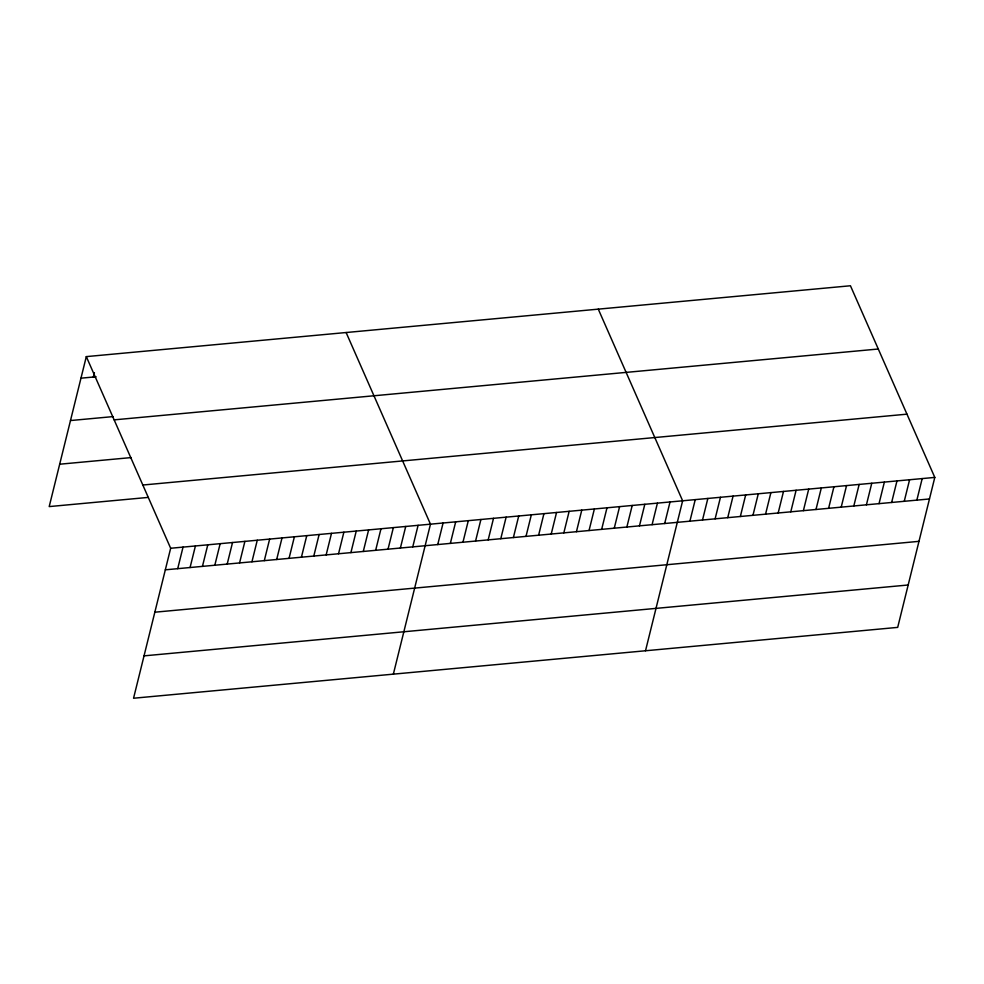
<?xml version="1.0" encoding="UTF-8"?>
<svg xmlns="http://www.w3.org/2000/svg" width="984" height="984" viewBox="0 0 984 984"><rect width="100%" height="100%" fill="white"/><g stroke="black" fill="none" stroke-linecap="round" stroke-linejoin="round"><path stroke-width="1.48" d="M86.309 356.614L170.662 548.26L133.553 698.234L897.691 627.386L934.8 477.412L850.447 285.766L86.309 356.614L49.2 506.588L148.178 497.412M93.357 377.02L94.415 372.715M177.71 568.666L183.036 547.116M190.072 567.522L195.41 545.972M202.446 566.378L207.784 544.828M214.82 565.234L220.158 543.672M227.193 564.078L232.532 542.528M239.567 562.934L244.893 541.385M251.941 561.79L257.267 540.241M264.302 560.646L269.641 539.084M276.676 559.49L282.014 537.941M289.05 558.346L294.388 536.797M301.424 557.202L306.762 535.64M313.798 556.058L319.123 534.496M326.159 554.902L331.497 533.353M338.533 553.758L343.871 532.209M350.907 552.614L356.245 531.053M363.281 551.458L368.619 529.909M375.654 550.314L380.98 528.765M388.028 549.17L393.354 527.621M400.39 548.027L405.728 526.465M412.763 546.87L418.102 525.321M393.354 674.151L430.475 524.177L346.122 332.531M437.745 544.558L443.083 523.008M450.352 543.389L455.69 521.84M462.96 542.221L468.298 520.671M475.567 541.052L480.905 519.503M488.175 539.884L493.513 518.334M500.782 538.715L506.12 517.166M513.39 537.547L518.728 515.997M526.01 536.378L531.335 514.817M538.617 535.21L543.943 513.648M551.224 534.041L556.55 512.479M563.832 532.873L569.158 511.311M576.439 531.704L581.765 510.142M589.047 530.536L594.373 508.974M601.654 529.367L606.993 507.805M614.262 528.199L619.6 506.637M626.87 527.018L632.208 505.469M639.477 525.85L644.815 504.3M652.084 524.681L657.423 503.132M664.692 523.513L670.03 501.963M645.516 650.768L682.638 500.794L598.284 309.148M689.907 521.176L695.245 499.626M702.514 520.007L707.853 498.457M715.122 518.839L720.46 497.289M727.729 517.67L733.068 496.12M740.349 516.502L745.675 494.952M752.957 515.333L758.283 493.784M765.564 514.165L770.89 492.615M778.172 512.996L783.498 491.447M790.779 511.828L796.105 490.278M803.387 510.659L808.713 489.097M815.994 509.491L821.32 487.929M828.602 508.322L833.94 486.76M841.209 507.154L846.548 485.592M853.817 505.985L859.155 484.423M866.424 504.817L871.762 483.255M879.032 503.648L884.37 482.086M891.639 502.48L896.977 480.918M904.247 501.299L909.585 479.749M916.854 500.13L922.192 478.581M80.983 378.176L96.1 376.774M70.491 420.549L113.111 416.601M114.156 419.861L878.281 349.012M59.692 464.214L131.167 457.585M142.828 485.026L906.965 414.166M170.662 548.26L934.8 477.412M165.337 569.822L929.462 498.962M154.845 612.196L918.982 541.348M144.045 655.861L908.171 585"/></g></svg>
